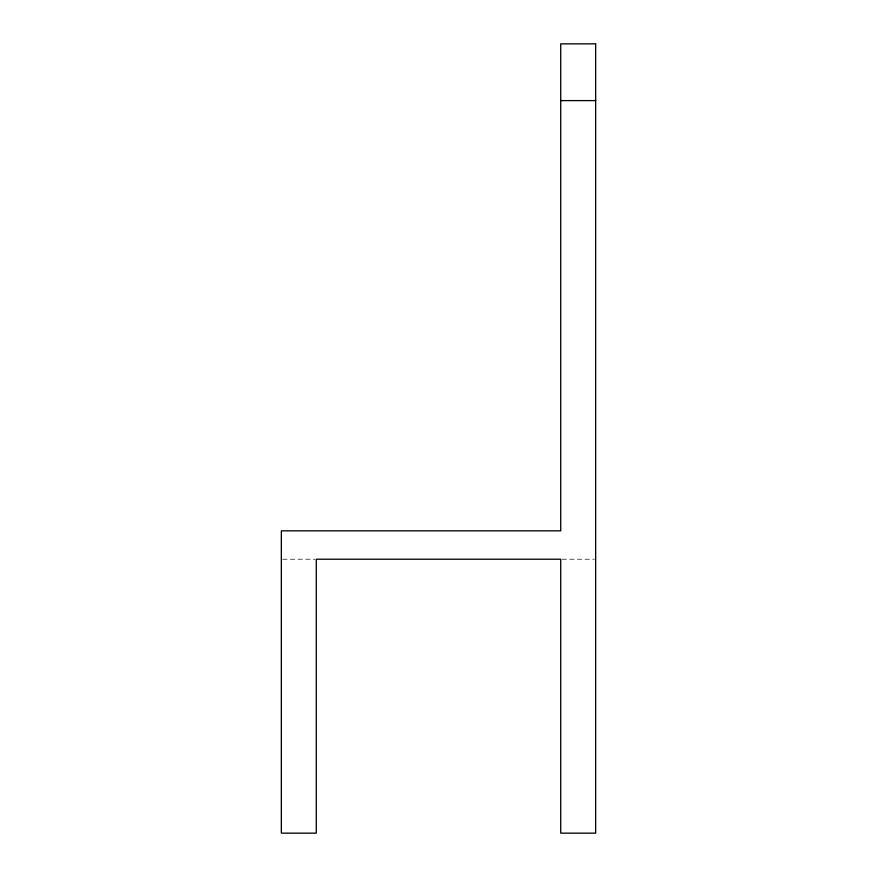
<?xml version="1.0" encoding="UTF-8"?>
<svg xmlns="http://www.w3.org/2000/svg" width="877" height="877" viewBox="0 0 877 877"><rect width="100%" height="100%" fill="white"/><g stroke="black" fill="none" stroke-linecap="round" stroke-linejoin="round"><path stroke-width="0.66" stroke-dasharray="4.38 3.29" d="M282.69 559.219L314.931 559.219M562.069 559.219L594.31 559.219"/><path stroke-width="1.32" d="M560.732 100.603L595.658 100.603M595.658 43.85L560.732 43.85L560.732 530.848L281.342 530.848L281.342 833.15L316.268 833.15L316.268 559.219L560.732 559.219L560.732 833.15L595.658 833.15L595.658 43.85"/></g></svg>
